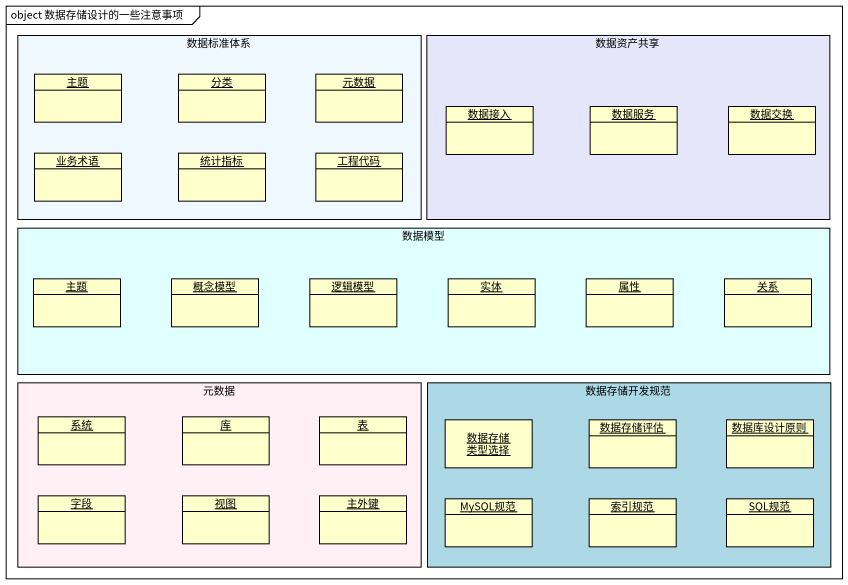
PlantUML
@startuml
mainframe object 数据存储设计的一些注意事项
hide circle
hide empty members
rectangle 数据标准体系 #F0F8FF {
  object 主题
  object 分类
  object 元数据
  object 业务术语
  object 统计指标
  object 工程代码
}
rectangle 数据资产共享 #E6E6FA {
  object 数据接入
  object 数据服务
  object 数据交换
}
rectangle 数据模型 #E0FFFF {
  object "主题" as 主题_2
  object 概念模型
  object 逻辑模型
  object 实体
  object 属性
  object 关系
}
rectangle "元数据" as 元数据_2 #FFF0F5 {
  object 系统
  object 库
  object 表
  object 字段
  object 视图
  object 主外键
}
rectangle 数据存储开发规范 #ADD8E6 {
  object "数据存储 类型选择" as 数据存储_类型选择
  object 数据存储评估
  object 数据库设计原则
  object MySQL规范
  object 索引规范
  object SQL规范
}
@enduml
